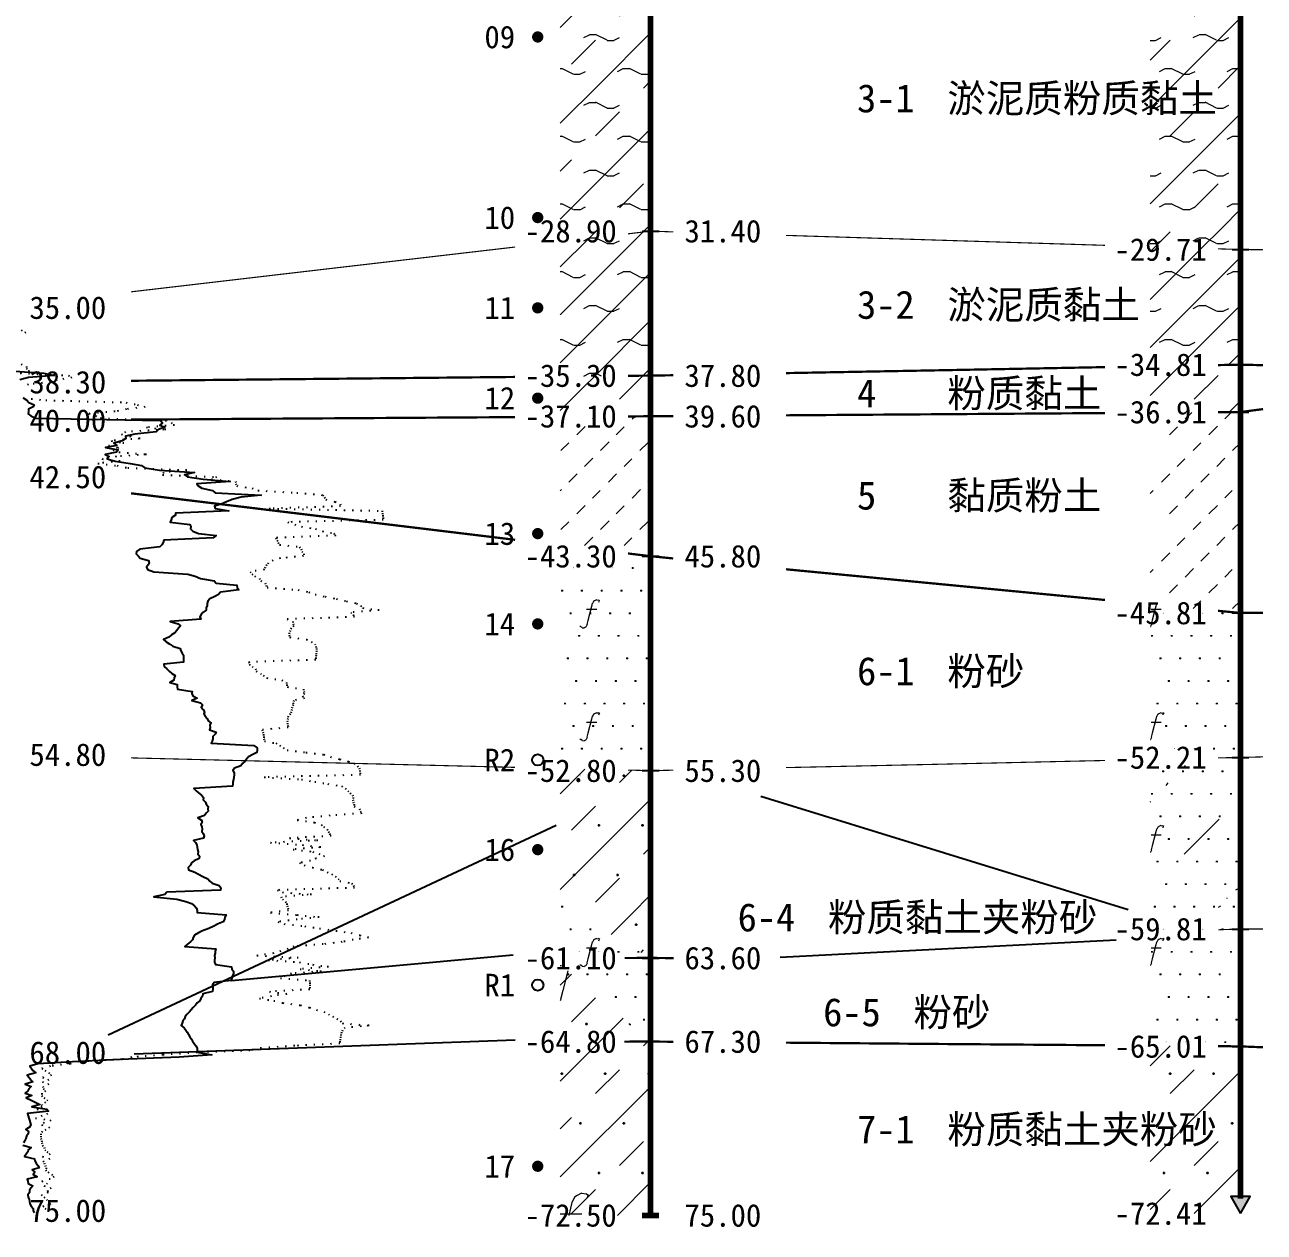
# Model space of a CAD drawing. Extents: x -37 to 3540, y -1485 to 297.
# Drawn here: x 911.1 to 1020.9, y -231.8 to -124.9 of the extents above; entities that cross this region are included whole.
import ezdxf
from ezdxf.enums import TextEntityAlignment as Align

# ---------------------------------------------------------------- set-up
doc = ezdxf.new("R2010")
doc.units = 0
doc.linetypes.add('DOT', pattern=[6.35, 0, -6.35])
doc.layers.get('0').update_dxf_attribs({"linetype": 'CONTINUOUS'})
for name, color, linetype in [('CURVE', 200, 'CONTINUOUS'), ('HOLE', 41, 'CONTINUOUS'), ('SAMPLE', 1, 'CONTINUOUS'), ('STRATUM', 241, 'CONTINUOUS')]:
    doc.layers.add(name, color=color, linetype=linetype)
doc.layers.add('HATCH', color=7, linetype='CONTINUOUS', lineweight=13)
doc.styles.add('ST', font='')
doc.styles.get('ST').set_extended_font_data('SimSun')
pattern_1 = [(45, (761.2035, -297), (-4.24264, 4.24264), [10, 0]), (45, (762.2645, -300.182), (-2.12132, 6.36396), [3, -3]), (26.565, (762.2776, -297.2536), (5.999823, 5.999812), [0.567, -12.849]), (0, (761.7106, -297.2536), (0, 6), [0.567, -5.433]), (26.565, (759.6222, -297), (5.999823, 5.999812), [0.567, -12.849]), (0, (760.1293, -296.7464), (0, 6), [0.567, -5.433]), (153.435, (761.7106, -297.2536), (-5.999818, -5e-06), [1.134, -12.2826]), (26.565, (765.2776, -294.2536), (5.999823, 5.999812), [0.567, -12.849]), (0, (764.7106, -294.2536), (0, 6), [0.567, -5.433]), (26.565, (762.6222, -294), (5.999823, 5.999812), [0.567, -12.849]), (0, (763.1293, -293.7464), (0, 6), [0.567, -5.433]), (153.435, (764.7106, -294.2536), (-5.999818, -5e-06), [1.134, -12.2826])]
pattern_2 = [(45, (761.2035, -297), (-2.12132, 2.12132), [10, 0]), (26.565, (762.2776, -297.2536), (5.999823, 5.999812), [0.567, -12.849]), (0, (761.7106, -297.2536), (0, 6), [0.567, -5.433]), (26.565, (759.6222, -297), (5.999823, 5.999812), [0.567, -12.849]), (0, (760.1293, -296.7464), (0, 6), [0.567, -5.433]), (153.435, (761.7106, -297.2536), (-5.999818, -5e-06), [1.134, -12.2826]), (26.565, (765.2776, -294.2536), (5.999823, 5.999812), [0.567, -12.849]), (0, (764.7106, -294.2536), (0, 6), [0.567, -5.433]), (26.565, (762.6222, -294), (5.999823, 5.999812), [0.567, -12.849]), (0, (763.1293, -293.7464), (0, 6), [0.567, -5.433]), (153.435, (764.7106, -294.2536), (-5.999818, -5e-06), [1.134, -12.2826])]
pattern_3 = [(45, (761.2035, -297), (-4.24264, 4.24264), [10, 0]), (45, (762.2645, -300.182), (-2.12132, 6.36396), [3, -3])]
pattern_4 = [(45, (761.2035, -297), (-6e-07, 6.99998), [0.9473, -8.9522]), (45, (762.6035, -295.6), (-6e-07, 6.99998), [0.9869, -8.9126]), (45, (764.0035, -294.2), (-6e-07, 6.99998), [1.06018, -8.83931]), (45, (765.4035, -292.8), (-6e-07, 6.99998), [0.94918, -8.95032]), (45, (766.8035, -291.4), (-6e-07, 6.99998), [1.0365, -8.863]), (45, (764.7035, -297), (-6e-07, 6.99998), [1.01335, -8.88615]), (45, (766.1035, -295.6), (-6e-07, 6.99998), [1.07896, -12.12037]), (45, (767.5035, -294.2), (-6e-07, 6.99998), [0.99882, -8.90067]), (45, (761.9035, -292.8), (-4e-07, 6.99998), [1.05533, -8.84416]), (45, (763.3035, -291.4), (-4e-07, 6.99998), [1.0365, -8.863])]
pattern_5 = [(82.875, (760.3688, -298.206), (0.000369, 10.0001764), [0.0893, -80.5337]), (143.13, (760.4699, -298.2818), (-29.999964, 20.000054), [0.12627, -49.87373]), (172.875, (760.647, -298.304), (-70.0002457, 9.9996603), [0.17857, -80.44443]), (206.565, (760.8255, -298.2147), (-9.999705, -9.99969), [0.19954, -22.16046]), (243.435, (760.9148, -298.0363), (9e-06, -9.999696), [0.19954, -22.16146]), (255.964, (761.004, -297.679), (-0.0002, -9.999501), [0.36813, -40.86287]), (255.964, (761.314, -296.439), (-0.0002, -9.999501), [1.27838, -39.95262]), (255.964, (761.3826, -296.165), (-0.0002, -9.999501), [0.28235, -40.94865]), (216.87, (761.5728, -295.9108), (-9.999982, -10.000018), [0.12627, -49.87373]), (243.435, (761.472, -295.9865), (9e-06, -9.999696), [0.19954, -22.16146]), (206.565, (761.7513, -295.8215), (-9.999705, -9.99969), [0.19954, -22.16046]), (172.875, (761.9285, -295.8437), (-70.0002457, 9.9996603), [0.17857, -80.44443]), (143.13, (762.0295, -295.9194), (-29.999964, 20.000054), [0.12627, -49.87373]), (82.875, (762.0184, -296.008), (0.000369, 10.0001764), [0.0893, -80.5337]), (0, (760.874, -296.66), (0, 10), [0.89286, -9.10714]), (0, (761.2285, -297), (1, 2), [0, -1.75]), (0, (761.2035, -296.975), (1, 2), [0, -1.75]), (0, (761.2035, -297), (1, 2), [0, -1.75]), (0, (761.1785, -297), (1, 2), [0, -1.75]), (0, (761.2035, -297.025), (1, 2), [0, -1.75])]
pattern_6 = [(82.875, (759.3673, -299.6533), (0.000812, 22.000388), [0.1964, -177.1742]), (143.13, (759.5896, -299.82), (-65.99992, 44.00012), [0.2778, -109.7222]), (172.875, (759.9794, -299.8687), (-154.00054, 21.999253), [0.3929, -176.9777]), (206.565, (760.372, -299.672), (-21.99935, -21.9993), [0.439, -48.753]), (243.435, (760.568, -299.28), (2e-05, -21.99933), [0.439, -48.7552]), (255.964, (760.765, -298.494), (-0.00044, -21.9989), [0.8099, -89.8983]), (255.964, (761.447, -295.7656), (-0.00044, -21.9989), [2.8124, -87.8958]), (255.964, (761.5975, -295.163), (-0.00044, -21.9989), [0.6212, -90.087]), (216.87, (762.016, -294.6037), (-21.99996, -22.00004), [0.2778, -109.7222]), (243.435, (761.794, -294.77), (2e-05, -21.99933), [0.439, -48.7552]), (206.565, (762.409, -294.407), (-21.99935, -21.9993), [0.439, -48.753]), (172.875, (762.7985, -294.456), (-154.00054, 21.999253), [0.3929, -176.9777]), (143.13, (763.0207, -294.6228), (-65.99992, 44.00012), [0.2778, -109.7222]), (82.875, (762.9964, -294.8177), (0.000812, 22.000388), [0.1964, -177.1742]), (0, (760.478, -296.252), (0, 22), [1.9643, -20.0357]), (0, (761.2585, -297), (2.2, 4.4), [0, -3.85]), (0, (761.2035, -296.945), (2.2, 4.4), [0, -3.85]), (0, (761.2035, -297), (2.2, 4.4), [0, -3.85]), (0, (761.1485, -297), (2.2, 4.4), [0, -3.85]), (0, (761.2035, -297.055), (2.2, 4.4), [0, -3.85])]

# ---------------------------------------------------------------- blocks, each defined once
blk = doc.blocks.new('Trigon')
blk.add_hatch(color=256).paths.add_polyline_path([(-0.87, 1.5), (0, 0), (0.87, 1.5)])
blk.add_lwpolyline([(0, 0), (0.87, 1.5), (-0.87, 1.5)], close=True)
blk = doc.blocks.new('SampleSoilUndisturbed')
at = {"const_width": 0.5}
blk.add_lwpolyline([(-0.25, 0, 1), (0.25, 0, 1)], format="xyb", close=True, dxfattribs=at)
blk = doc.blocks.new('SampleSoilDisturbed')
blk.add_circle((0, 0), 0.5)

msp = doc.modelspace()

# ---------------------------------------------------------------- hatches: boundary and pattern name
at = {"layer": 'HATCH'}
h = msp.add_hatch(dxfattribs=at)
h.set_pattern_fill('YNFNT', color=251, style=0)
h.set_pattern_definition(pattern_1)
h.paths.add_polyline_path([(966.55, -118.95), (958.55, -119.61), (958.55, -144.09), (966.55, -143.15)])
h.paths.add_polyline_path([(954.49, -144.64), (964.04, -144.64), (964.04, -141.71), (954.49, -141.71)], flags=9)
h.paths.add_polyline_path([(954.49, -120.44), (964.04, -120.44), (964.04, -117.51), (954.49, -117.51)], flags=9)
h = msp.add_hatch(dxfattribs=at)
h.set_pattern_fill('YNFNT', color=251, style=0)
h.set_pattern_definition(pattern_1)
h.paths.add_polyline_path([(1018.81, -119.18), (1010.81, -119.15), (1010.81, -144.53), (1018.81, -144.78)])
h.paths.add_polyline_path([(992.02, -133.82), (1018.7, -133.82), (1018.7, -128.87), (992.02, -128.87)], flags=9)
h.paths.add_polyline_path([(1006.74, -146.27), (1016.3, -146.27), (1016.3, -143.34), (1006.74, -143.34)], flags=9)
h.paths.add_polyline_path([(1006.74, -120.67), (1016.3, -120.67), (1016.3, -117.74), (1006.74, -117.74)], flags=9)
h = msp.add_hatch(dxfattribs=at)
h.set_pattern_fill('YNNT', color=251, style=0)
h.set_pattern_definition(pattern_2)
h.paths.add_polyline_path([(966.55, -143.15), (958.55, -144.09), (958.55, -156.03), (966.55, -155.95)])
h.paths.add_polyline_path([(954.49, -157.44), (964.04, -157.44), (964.04, -154.51), (954.49, -154.51)], flags=9)
h.paths.add_polyline_path([(954.49, -144.64), (964.04, -144.64), (964.04, -141.71), (954.49, -141.71)], flags=9)
h = msp.add_hatch(dxfattribs=at)
h.set_pattern_fill('YNNT', color=251, style=0)
h.set_pattern_definition(pattern_2)
h.paths.add_polyline_path([(1018.81, -144.78), (1010.81, -144.53), (1010.81, -155.13), (1018.81, -154.98)])
h.paths.add_polyline_path([(1006.74, -156.47), (1016.3, -156.47), (1016.3, -153.54), (1006.74, -153.54)], flags=9)
h.paths.add_polyline_path([(1006.74, -146.27), (1016.3, -146.27), (1016.3, -143.34), (1006.74, -143.34)], flags=9)
h = msp.add_hatch(dxfattribs=at)
h.set_pattern_fill('FZNT', color=32, style=0)
h.set_pattern_definition(pattern_3)
h.paths.add_polyline_path([(1018.81, -154.98), (1010.81, -155.13), (1010.81, -159.24), (1018.81, -159.18)])
h.paths.add_polyline_path([(1006.74, -160.67), (1016.3, -160.67), (1016.3, -157.74), (1006.74, -157.74)], flags=9)
h.paths.add_polyline_path([(1006.74, -156.47), (1016.3, -156.47), (1016.3, -153.54), (1006.74, -153.54)], flags=9)
h = msp.add_hatch(dxfattribs=at)
h.set_pattern_fill('FZNT', color=32, style=0)
h.set_pattern_definition(pattern_3)
h.paths.add_polyline_path([(966.55, -155.95), (958.55, -156.03), (958.55, -159.61), (966.55, -159.55)])
h.paths.add_polyline_path([(954.49, -161.04), (964.04, -161.04), (964.04, -158.11), (954.49, -158.11)], flags=9)
h.paths.add_polyline_path([(954.49, -157.44), (964.04, -157.44), (964.04, -154.51), (954.49, -154.51)], flags=9)
h = msp.add_hatch(dxfattribs=at)
h.set_pattern_fill('NZFT', color=52, style=0)
h.set_pattern_definition(pattern_4)
h.paths.add_polyline_path([(966.55, -159.55), (958.55, -159.61), (958.55, -170.99), (966.55, -171.95)])
h.paths.add_polyline_path([(954.49, -173.44), (964.04, -173.44), (964.04, -170.51), (954.49, -170.51)], flags=9)
h.paths.add_polyline_path([(954.49, -161.04), (964.04, -161.04), (964.04, -158.11), (954.49, -158.11)], flags=9)
h = msp.add_hatch(dxfattribs=at)
h.set_pattern_fill('NZFT', color=52, style=0)
h.set_pattern_definition(pattern_4)
h.paths.add_polyline_path([(1018.81, -159.18), (1010.81, -159.24), (1010.81, -176.21), (1018.81, -176.98)])
h.paths.add_polyline_path([(1006.74, -178.47), (1016.3, -178.47), (1016.3, -175.54), (1006.74, -175.54)], flags=9)
h.paths.add_polyline_path([(1006.74, -160.67), (1016.3, -160.67), (1016.3, -157.74), (1006.74, -157.74)], flags=9)
h = msp.add_hatch(dxfattribs=at)
h.set_pattern_fill('FS', color=142, style=0)
h.set_pattern_definition(pattern_5)
h.paths.add_polyline_path([(966.55, -171.95), (958.55, -170.99), (958.55, -190.76), (966.55, -190.95)])
h.paths.add_polyline_path([(954.49, -192.44), (964.04, -192.44), (964.04, -189.51), (954.49, -189.51)], flags=9)
h.paths.add_polyline_path([(954.49, -173.44), (964.04, -173.44), (964.04, -170.51), (954.49, -170.51)], flags=9)
h = msp.add_hatch(dxfattribs=at)
h.set_pattern_fill('FS', color=142, style=0)
h.set_pattern_definition(pattern_5)
h.paths.add_polyline_path([(1018.81, -176.98), (1010.81, -176.21), (1010.81, -189.96), (1018.81, -189.78)])
h.paths.add_polyline_path([(1006.74, -191.27), (1016.3, -191.27), (1016.3, -188.35), (1006.74, -188.35)], flags=9)
h.paths.add_polyline_path([(1006.74, -178.47), (1016.3, -178.47), (1016.3, -175.54), (1006.74, -175.54)], flags=9)
h = msp.add_hatch(dxfattribs=at)
h.set_pattern_fill('FS', color=142, style=0)
h.set_pattern_definition(pattern_5)
h.paths.add_polyline_path([(1018.81, -189.78), (1010.81, -189.96), (1010.81, -200.51), (1018.81, -204.98)])
h.paths.add_polyline_path([(985.92, -197.54), (1012.6, -197.54), (1012.6, -192.6), (985.92, -192.6)], flags=9)
h.paths.add_polyline_path([(1006.74, -191.27), (1016.3, -191.27), (1016.3, -188.35), (1006.74, -188.35)], flags=9)
h = msp.add_hatch(dxfattribs=at)
h.set_pattern_fill('SZFT', color=142, scale=2.2, style=0)
h.set_pattern_definition([(45, (761.203, -297), (-2e-06, 15.39996), [4.3383, -17.4406]), (45, (767.392, -290.777), (-2e-06, 15.39996), [4.3861, -17.3928]), (45, (772.352, -285.819), (-2e-06, 15.39996), [3.9899, -17.7889]), (26.565, (761.2035, -289.3), (15.4, 15.4), [0.2123, -34.22315]), (36.8699, (762.7435, -287.76), (15.4, 15.4), [0.43504, -76.56496]), (315, (768.903, -281.653), (15.39996, 3e-06), [0.0727, -21.7062]), (26.565, (768.9035, -297), (15.4, 15.4), [0.31845, -34.117]), (26.565, (770.4435, -295.46), (15.4, 15.4), [0.2316, -34.2038]), (90, (771.213, -294.69), (-15.4, -1e-06), [0.0633, -15.3367]), (26.565, (771.9835, -293.92), (15.4, 15.4), [0.2002, -68.6707]), (36.8699, (773.5235, -292.38), (15.4, 15.4), [0.2435, -76.7565]), (45, (775.063, -290.84), (-5e-07, 15.39996), [0.24005, -21.53884]), (315, (776.414, -289.195), (15.39996, 3e-06), [0.0727, -21.7062]), (36.8699, (764.2835, -286.22), (15.4, 15.4), [0.2249, -76.7751]), (53.1301, (765.8235, -284.68), (30.8, 46.2), [0.29564, -76.70436]), (53.1301, (767.3635, -283.14), (30.8, 46.2), [0.27774, -76.72226])])
h.paths.add_polyline_path([(1018.81, -189.78), (1010.81, -189.96), (1010.81, -200.51), (1018.81, -204.98)])
h.paths.add_polyline_path([(985.92, -197.54), (1012.6, -197.54), (1012.6, -192.6), (985.92, -192.6)], flags=9)
h.paths.add_polyline_path([(1006.74, -191.27), (1016.3, -191.27), (1016.3, -188.35), (1006.74, -188.35)], flags=9)
h = msp.add_hatch(dxfattribs=at)
h.set_pattern_fill('FZNT', color=32, style=0)
h.set_pattern_definition(pattern_3)
h.paths.add_polyline_path([(966.55, -190.95), (958.55, -190.76), (958.55, -202.78), (966.55, -207.55)])
h.paths.add_polyline_path([(954.49, -192.44), (964.04, -192.44), (964.04, -189.51), (954.49, -189.51)], flags=9)
h = msp.add_hatch(dxfattribs=at)
h.set_pattern_fill('FS', color=32, scale=2.2, style=0)
h.set_pattern_definition(pattern_6)
h.paths.add_polyline_path([(966.55, -190.95), (958.55, -190.76), (958.55, -202.78), (966.55, -207.55)])
h.paths.add_polyline_path([(954.49, -192.44), (964.04, -192.44), (964.04, -189.51), (954.49, -189.51)], flags=9)
h = msp.add_hatch(dxfattribs=at)
h.set_pattern_fill('FS', color=142, style=0)
h.set_pattern_definition(pattern_5)
h.paths.add_polyline_path([(1018.81, -204.98), (1010.81, -200.51), (1010.81, -215.31), (1018.81, -215.38)])
h.paths.add_polyline_path([(1006.74, -216.87), (1016.3, -216.87), (1016.3, -213.94), (1006.74, -213.94)], flags=9)
h.paths.add_polyline_path([(1006.74, -206.47), (1016.3, -206.47), (1016.3, -203.54), (1006.74, -203.54)], flags=9)
h = msp.add_hatch(dxfattribs=at)
h.set_pattern_fill('FS', color=142, style=0)
h.set_pattern_definition(pattern_5)
h.paths.add_polyline_path([(966.55, -207.55), (958.55, -202.78), (958.55, -208.14), (966.55, -214.95)])
h.paths.add_polyline_path([(954.49, -209.04), (964.04, -209.04), (964.04, -206.11), (954.49, -206.11)], flags=9)
h = msp.add_hatch(dxfattribs=at)
h.set_pattern_fill('FZNT', color=32, style=0)
h.set_pattern_definition(pattern_3)
h.paths.add_polyline_path([(966.55, -214.95), (958.55, -208.14), (958.55, -230.35), (966.55, -230.35)])
h.paths.add_polyline_path([(954.49, -231.84), (964.04, -231.84), (964.04, -228.91), (954.49, -228.91)], flags=9)
h.paths.add_polyline_path([(954.49, -216.44), (964.04, -216.44), (964.04, -213.51), (954.49, -213.51)], flags=9)
h.paths.add_polyline_path([(954.49, -209.04), (964.04, -209.04), (964.04, -206.11), (954.49, -206.11)], flags=9)
h = msp.add_hatch(dxfattribs=at)
h.set_pattern_fill('FS', color=32, scale=2.2, style=0)
h.set_pattern_definition(pattern_6)
h.paths.add_polyline_path([(966.55, -214.95), (958.55, -208.14), (958.55, -230.35), (966.55, -230.35)])
h.paths.add_polyline_path([(954.49, -231.84), (964.04, -231.84), (964.04, -228.91), (954.49, -228.91)], flags=9)
h.paths.add_polyline_path([(954.49, -216.44), (964.04, -216.44), (964.04, -213.51), (954.49, -213.51)], flags=9)
h.paths.add_polyline_path([(954.49, -209.04), (964.04, -209.04), (964.04, -206.11), (954.49, -206.11)], flags=9)
h = msp.add_hatch(dxfattribs=at)
h.set_pattern_fill('FZNT', color=32, style=0)
h.set_pattern_definition(pattern_3)
h.paths.add_polyline_path([(1018.81, -215.38), (1010.81, -215.31), (1010.81, -230.18), (1018.81, -230.18), (1017.94, -228.68), (1018.81, -228.68)])
h.paths.add_polyline_path([(992.02, -225.17), (1018.7, -225.17), (1018.7, -220.22), (992.02, -220.22)], flags=9)
h.paths.add_polyline_path([(1006.74, -231.67), (1016.3, -231.67), (1016.3, -228.75), (1006.74, -228.75)], flags=9)
h.paths.add_polyline_path([(1006.74, -216.87), (1016.3, -216.87), (1016.3, -213.94), (1006.74, -213.94)], flags=9)
h = msp.add_hatch(dxfattribs=at)
h.set_pattern_fill('FS', color=32, scale=2.2, style=0)
h.set_pattern_definition(pattern_6)
h.paths.add_polyline_path([(1018.81, -215.38), (1010.81, -215.31), (1010.81, -230.18), (1018.81, -230.18), (1017.94, -228.68), (1018.81, -228.68)])
h.paths.add_polyline_path([(992.02, -225.17), (1018.7, -225.17), (1018.7, -220.22), (992.02, -220.22)], flags=9)
h.paths.add_polyline_path([(1006.74, -231.67), (1016.3, -231.67), (1016.3, -228.75), (1006.74, -228.75)], flags=9)
h.paths.add_polyline_path([(1006.74, -216.87), (1016.3, -216.87), (1016.3, -213.94), (1006.74, -213.94)], flags=9)

# ---------------------------------------------------------------- linework, layer by layer
at = {"layer": 'CURVE', "color": 100, "linetype": 'DOT', "ltscale": 0.1}
for points in [[(910.78, -151.93), (911.21, -152.13), (910.8, -152.33)], [(910.78, -154.93), (911.27, -155.13), (911.24, -155.33), (911.52, -155.53), (910.7, -155.73), (914.99, -155.93), (915.29, -156.13), (913.99, -156.33), (913.41, -156.53), (911.43, -156.73), (911.06, -156.93)], [(910.95, -157.93), (912.96, -158.13), (920.08, -158.33), (921.09, -158.53), (921.77, -158.73), (920.12, -158.93), (919.11, -159.13), (916.75, -159.33), (917.38, -159.53), (917.79, -159.73), (923.58, -159.93), (924.07, -160.13), (924.36, -160.33), (921.88, -160.53), (923.59, -160.73), (920.03, -160.93), (919.67, -161.13), (920.43, -161.33), (921.33, -161.53), (918.77, -161.73), (919.88, -161.93), (918.51, -162.13), (919.41, -162.33), (918.93, -162.53), (919.45, -162.73), (921.88, -162.93), (919.22, -163.13), (917.94, -163.33), (919.57, -163.53), (917.59, -163.73), (919.29, -163.93), (920.24, -164.13), (925.45, -164.33), (923.42, -164.53), (923.32, -164.73), (928.09, -164.93), (927.65, -165.13), (929.79, -165.33), (929.8, -165.53), (929.89, -165.73), (931.24, -165.93), (931.76, -166.13), (935.2, -166.33), (937.5, -166.53), (937.67, -166.73), (937.78, -166.93), (938.6, -167.13), (939.04, -167.33), (939.09, -167.53), (932.77, -167.73), (942.77, -167.93), (942.79, -168.13), (942.83, -168.33), (942.85, -168.53), (942.87, -168.73), (934.4, -168.93), (935.04, -169.13), (935.62, -169.33), (936.87, -169.53), (937.46, -169.73), (938.47, -169.93), (938.66, -170.13), (933.36, -170.33), (933.47, -170.53), (933.57, -170.73), (933.68, -170.93), (935.46, -171.13), (935.58, -171.33), (935.64, -171.53), (935.82, -171.73), (935.81, -171.93), (933.75, -172.13), (933.12, -172.33), (932.68, -172.53), (932.55, -172.73), (932.41, -172.93), (932.34, -173.13), (931.08, -173.33), (931.23, -173.53), (931.46, -173.73), (931.89, -173.93), (932.02, -174.13), (932.4, -174.33), (932.5, -174.53), (932.57, -174.73), (935.33, -174.93), (936.28, -175.13), (936.82, -175.33), (937.72, -175.53), (938.72, -175.73), (939.61, -175.93), (940.51, -176.13), (940.86, -176.33), (941.04, -176.53), (942.49, -176.73), (939.99, -176.93), (940.19, -177.13), (940.33, -177.33), (934.36, -177.53), (934.85, -177.73), (934.89, -177.93), (934.93, -178.13), (934.73, -178.33), (934.61, -178.53), (934.54, -178.73), (934.54, -178.93), (934.57, -179.13), (936.07, -179.33), (936.48, -179.53), (936.79, -179.73), (936.9, -179.93), (936.95, -180.13), (936.95, -180.33), (936.93, -180.53), (936.91, -180.73), (936.9, -180.93), (936.88, -181.13), (930.96, -181.33), (931, -181.53), (931.24, -181.73), (931.55, -181.93), (931.61, -182.13), (931.98, -182.33), (932.24, -182.53), (932.53, -182.73), (933.88, -182.93), (934.29, -183.13), (934.31, -183.33), (934.36, -183.53), (935.79, -183.73), (935.82, -183.93), (935.89, -184.13), (935.7, -184.33), (935.9, -184.53), (934.94, -184.73), (934.89, -184.93), (934.9, -185.13), (934.79, -185.33), (934.76, -185.53), (934.71, -185.73), (934.66, -185.93), (934.44, -186.13), (934.41, -186.33), (934.36, -186.53), (934.38, -186.73), (934.41, -186.93), (934.45, -187.13), (932.14, -187.33), (932.19, -187.53), (932.26, -187.73), (932.28, -187.93), (932.29, -188.13), (932.34, -188.33), (933.34, -188.53), (933.67, -188.73), (933.99, -188.93), (934.34, -189.13), (936.02, -189.33), (937.61, -189.53), (938.18, -189.73), (939, -189.93), (939.79, -190.13), (940.29, -190.33), (940.57, -190.53), (940.72, -190.73), (940.78, -190.93), (940.81, -191.13), (940.85, -191.33), (932.32, -191.53), (935.61, -191.73), (936.79, -191.93), (937.96, -192.13), (939.16, -192.33), (939.49, -192.53), (939.73, -192.73), (939.93, -192.93), (940.13, -193.13), (940.21, -193.33), (940.18, -193.53), (940.21, -193.73), (940.28, -193.93), (940.29, -194.13), (940.75, -194.33), (940.83, -194.53), (940.96, -194.73), (938.17, -194.93), (936.06, -195.13), (935.24, -195.33), (936.78, -195.53), (937.37, -195.73), (937.57, -195.93), (937.91, -196.13), (938.02, -196.33), (938.11, -196.53), (938.26, -196.73), (934.57, -196.93), (937.06, -197.13), (932.88, -197.33), (935.69, -197.53), (937.35, -197.73), (934.88, -197.93), (936.62, -198.13), (937.16, -198.33), (937.66, -198.53), (936.91, -198.73), (936.42, -198.93), (935.44, -199.13), (935.86, -199.33), (936.6, -199.53), (937.47, -199.73), (937.91, -199.93), (938.28, -200.13), (938.62, -200.33), (938.86, -200.53), (939.02, -200.73), (940.07, -200.93), (940.22, -201.13), (940.33, -201.33), (933.49, -201.53), (933.93, -201.73), (936.5, -201.93), (933.81, -202.13), (933.93, -202.33), (934.22, -202.53), (934.31, -202.73), (934.36, -202.93), (934.41, -203.13), (934.47, -203.33), (932.88, -203.53), (935.22, -203.73), (937.18, -203.93), (935.25, -204.13), (933.55, -204.33), (934.09, -204.53), (935.91, -204.73), (937.22, -204.93), (938.68, -205.13), (940.02, -205.33), (940.77, -205.53), (941.57, -205.73), (940.2, -205.93), (939.24, -206.13), (937.55, -206.33), (934.98, -206.53), (934.44, -206.73), (933.8, -206.93), (933.16, -207.13), (931.68, -207.33), (935.33, -207.53), (932.7, -207.73), (935.45, -207.93), (936.61, -208.13), (938, -208.33), (935.5, -208.53), (937.36, -208.73), (934.73, -208.93), (934.14, -209.13), (933.76, -209.33), (936.33, -209.53), (936.36, -209.73), (936.35, -209.93), (936.37, -210.13), (936.35, -210.33), (932.78, -210.53), (934.32, -210.73), (932.96, -210.93), (931.89, -211.13), (933.16, -211.33), (933.95, -211.53), (935.52, -211.73), (936.31, -211.93), (936.95, -212.13), (937.61, -212.33), (938, -212.53), (938.37, -212.73), (938.74, -212.93), (939.09, -213.13), (939.23, -213.33), (941.63, -213.53), (939.46, -213.73), (939.26, -213.93), (939.17, -214.13), (939.11, -214.33), (939.08, -214.53), (939.06, -214.73), (939.03, -214.93), (939.02, -215.13), (935.02, -215.33), (932.05, -215.53), (931.06, -215.73), (926.38, -215.93), (923.34, -216.13), (920.58, -216.33), (919.74, -216.53), (915.94, -216.73), (915.1, -216.93), (913.39, -217.13), (912.62, -217.33), (912.88, -217.53), (913.21, -217.73), (913.48, -217.93), (912.71, -218.13), (913.23, -218.33), (912.67, -218.53), (913.25, -218.73), (912.72, -218.93), (912.74, -219.13), (912.94, -219.33), (912.61, -219.53), (912.63, -219.73), (912.79, -219.93), (913.11, -220.13), (912.95, -220.33), (912.6, -220.53), (912.66, -220.73), (912.19, -220.93), (912.7, -221.13), (913.11, -221.33), (912.66, -221.53), (912.06, -221.73), (913.41, -221.93), (912.82, -222.13), (912.6, -222.33), (913.31, -222.53), (912.97, -222.73), (912.69, -222.93), (912.54, -223.13), (912.53, -223.33), (912.54, -223.53), (912.58, -223.73), (912.63, -223.93), (912.69, -224.13), (912.83, -224.33), (912.89, -224.53), (913.07, -224.73), (913.36, -224.93), (912.66, -225.13), (913.33, -225.33), (912.74, -225.53), (912.84, -225.73), (912.9, -225.93), (913, -226.13), (912.98, -226.33), (913.15, -226.53), (913.48, -226.73), (913.72, -226.93), (913.36, -227.13), (912.61, -227.33), (913.1, -227.53), (912.81, -227.73), (913.44, -227.93), (913.12, -228.13), (913.17, -228.33), (912.57, -228.53), (912.8, -228.73), (913.03, -228.93), (913.21, -229.13), (913.43, -229.33), (912.72, -229.53), (912.89, -229.73), (913.18, -229.93), (913.18, -230.13)]]:
    msp.add_lwpolyline(points, dxfattribs=at)
at = {"layer": 'CURVE', "color": 30, "linetype": 'Continuous'}
for points in [[(909.81, -155.53), (912.79, -155.73), (913.72, -155.93), (911.43, -156.13), (910.67, -156.33)], [(910.96, -157.93), (911.3, -158.13), (911.48, -158.33), (911.93, -158.53), (911.86, -158.73), (911.44, -158.93), (911.45, -159.13), (911.42, -159.33), (911.65, -159.53), (912.07, -159.73), (923.13, -159.93), (923.32, -160.13), (923.08, -160.33), (923.52, -160.53), (922.94, -160.73), (922.76, -160.93), (920.87, -161.13), (920.04, -161.33), (920.07, -161.53), (919.75, -161.73), (919.01, -161.93), (919.26, -162.13), (918.27, -162.33), (919.38, -162.53), (919.24, -162.73), (918.24, -162.93), (918.57, -163.13), (918.42, -163.33), (919.11, -163.53), (920.45, -163.73), (921.45, -163.93), (921.74, -164.13), (923.04, -164.33), (926.13, -164.53), (925.25, -164.73), (925.52, -164.93), (926.9, -165.13), (929.31, -165.33), (926.34, -165.53), (926.48, -165.73), (926.78, -165.93), (927.74, -166.13), (927.98, -166.33), (932.04, -166.53), (930.27, -166.73), (929.49, -166.93), (928.99, -167.13), (928.51, -167.33), (927.93, -167.53), (927.97, -167.73), (929.19, -167.93), (924.47, -168.13), (924.45, -168.33), (924.15, -168.53), (924.07, -168.73), (923.98, -168.93), (925.72, -169.13), (925.81, -169.33), (925.79, -169.53), (925.99, -169.73), (926.49, -169.93), (928.05, -170.13), (927.81, -170.33), (923.43, -170.53), (923.36, -170.73), (923.26, -170.93), (923.08, -171.13), (921.29, -171.33), (921.02, -171.53), (920.97, -171.73), (921.16, -171.93), (921.33, -172.13), (922.06, -172.33), (922.12, -172.53), (922.03, -172.73), (921.88, -172.93), (921.97, -173.13), (922.54, -173.33), (925.54, -173.53), (926.19, -173.73), (926.67, -173.93), (927.88, -174.13), (928.06, -174.33), (929.89, -174.53), (929.93, -174.73), (930.07, -174.93), (928.45, -175.13), (928.27, -175.33), (927.95, -175.53), (927.5, -175.73), (927.33, -175.93), (927.27, -176.13), (927.28, -176.33), (927.18, -176.53), (927.19, -176.73), (926.87, -176.93), (926.73, -177.13), (926.63, -177.33), (926.7, -177.53), (924, -177.73), (924.69, -177.93), (924.91, -178.13), (924.72, -178.33), (924.58, -178.53), (924.39, -178.73), (924.1, -178.93), (923.86, -179.13), (923.41, -179.33), (923.63, -179.53), (923.96, -179.73), (924.22, -179.93), (924.88, -180.13), (924.92, -180.33), (925.05, -180.53), (925.18, -180.73), (925.16, -180.93), (925.16, -181.13), (925.16, -181.33), (923.43, -181.53), (923.46, -181.73), (923.7, -181.93), (923.91, -182.13), (924.15, -182.33), (924.42, -182.53), (924.34, -182.73), (924.3, -182.93), (923.97, -183.13), (924.61, -183.33), (924.62, -183.53), (924.65, -183.73), (925.93, -183.93), (925.9, -184.13), (926, -184.33), (926.38, -184.53), (925.9, -184.73), (926.68, -184.93), (926.86, -185.13), (926.72, -185.33), (926.9, -185.53), (927.04, -185.73), (926.98, -185.93), (927.1, -186.13), (927.28, -186.33), (927.34, -186.53), (927.63, -186.73), (927.51, -186.93), (927.54, -187.13), (927.46, -187.33), (928.07, -187.53), (927.97, -187.73), (927.78, -187.93), (927.78, -188.13), (927.72, -188.33), (927.63, -188.53), (931.41, -188.73), (931.7, -188.93), (931.7, -189.13), (931.67, -189.33), (931.32, -189.53), (930.93, -189.73), (930.75, -189.93), (930.6, -190.13), (930.41, -190.33), (930.24, -190.53), (929.68, -190.73), (929.53, -190.93), (929.65, -191.13), (929.66, -191.33), (929.62, -191.53), (929.59, -191.73), (929.53, -191.93), (929.53, -192.13), (929.52, -192.33), (926.08, -192.53), (926.29, -192.73), (926.5, -192.93), (926.75, -193.13), (926.95, -193.33), (926.92, -193.53), (927.13, -193.73), (927.19, -193.93), (927.35, -194.13), (927.31, -194.33), (927.36, -194.53), (927.18, -194.73), (927.04, -194.93), (926.45, -195.13), (926.77, -195.33), (926.83, -195.53), (926.71, -195.73), (926.79, -195.93), (926.83, -196.13), (926.79, -196.33), (926.9, -196.53), (926.99, -196.73), (926.94, -196.93), (926.06, -197.13), (926.24, -197.33), (926.35, -197.53), (926.37, -197.73), (926.42, -197.93), (926.46, -198.13), (926.43, -198.33), (926.58, -198.53), (926.56, -198.73), (926.1, -198.93), (925.87, -199.13), (925.8, -199.33), (925.57, -199.53), (925.61, -199.73), (926.16, -199.93), (926.5, -200.13), (926.89, -200.33), (927.32, -200.53), (927.49, -200.73), (927.72, -200.93), (928.33, -201.13), (928.47, -201.33), (928.46, -201.53), (923.68, -201.73), (923.53, -201.93), (922.55, -202.13), (924.59, -202.33), (925.38, -202.53), (925.89, -202.73), (926.15, -202.93), (926.31, -203.13), (926.37, -203.33), (926.38, -203.53), (928.95, -203.73), (928.83, -203.93), (928.79, -204.13), (928.69, -204.33), (928.25, -204.53), (927.86, -204.73), (927.4, -204.93), (926.86, -205.13), (926.51, -205.33), (926.14, -205.53), (926.03, -205.73), (925.97, -205.93), (925.78, -206.13), (925.51, -206.33), (925.28, -206.53), (928.02, -206.73), (927.97, -206.93), (927.96, -207.13), (927.93, -207.33), (927.94, -207.53), (927.93, -207.73), (927.93, -207.93), (928.01, -208.13), (929.41, -208.33), (929.46, -208.53), (929.6, -208.73), (929.61, -208.93), (929.5, -209.13), (929.45, -209.33), (929.36, -209.53), (927.89, -209.73), (927.74, -209.93), (927.78, -210.13), (927.77, -210.33), (927.75, -210.53), (926.87, -210.73), (926.84, -210.93), (926.7, -211.13), (926.61, -211.33), (926.38, -211.53), (926.23, -211.73), (926.03, -211.93), (925.85, -212.13), (925.71, -212.33), (925.48, -212.53), (925.32, -212.73), (925.26, -212.93), (925.11, -213.13), (925.05, -213.33), (924.95, -213.53), (925.23, -213.73), (925.37, -213.93), (925.5, -214.13), (925.62, -214.33), (925.72, -214.53), (925.88, -214.73), (925.96, -214.93), (926.12, -215.13), (926.26, -215.33), (926.37, -215.53), (926.39, -215.73), (926.53, -215.93), (927.69, -216.13), (924.78, -216.33), (919.57, -216.53), (915.84, -216.73), (912.27, -216.93), (911.55, -217.13), (911.69, -217.33), (911.82, -217.53), (912.08, -217.73), (911.32, -217.93), (911.51, -218.13), (911.64, -218.33), (911.83, -218.53), (911.14, -218.73), (911.67, -218.93), (911.46, -219.13), (911.37, -219.33), (911.13, -219.53), (911.73, -219.73), (911.23, -219.93), (911.67, -220.13), (912.02, -220.33), (912.44, -220.53), (911.72, -220.73), (913.05, -220.93), (913.2, -221.13), (911.35, -221.33), (911.4, -221.53), (911.46, -221.73), (911.52, -221.93), (911.59, -222.13), (911.63, -222.33), (911.52, -222.53), (911.19, -222.73), (911.45, -222.93), (911.41, -223.13), (911.27, -223.33), (911.19, -223.53), (911.12, -223.73), (911, -223.93)], [(910.93, -224.13), (911.67, -224.33), (911.42, -224.53), (911.39, -224.73), (911.22, -224.93), (911.07, -225.13), (911.97, -225.33), (911.99, -225.53), (912.13, -225.73), (912.26, -225.93), (912.38, -226.13), (911.75, -226.33), (911.99, -226.53), (911.85, -226.73), (912.2, -226.93), (911.33, -227.13), (911.39, -227.33), (911.41, -227.53), (911.81, -227.73), (911.64, -227.93), (911.54, -228.13), (911.52, -228.33), (911.38, -228.53), (911.42, -228.73), (911.5, -228.93), (911.53, -229.13), (911.57, -229.33), (911.66, -229.53), (911.84, -229.73), (911.85, -229.93), (911.94, -230.13)]]:
    msp.add_lwpolyline(points, dxfattribs=at)
at = {"layer": 'HOLE', "linetype": 'Continuous', "const_width": 0.5}
for points in [[(966.55, -80.35), (966.55, -230.35)], [(1018.81, -80.18), (1018.81, -228.88)], [(965.8, -230.35), (967.3, -230.35)]]:
    msp.add_lwpolyline(points, dxfattribs=at)
at = {"layer": 'HOLE', "linetype": 'Continuous'}
for points in [[(965.8, -143.15), (967.3, -143.15)], [(1018.06, -144.78), (1019.56, -144.78)], [(1018.06, -154.98), (1019.56, -154.98)], [(965.8, -155.95), (967.3, -155.95)], [(1018.06, -159.18), (1019.56, -159.18)], [(965.8, -159.55), (967.3, -159.55)], [(965.8, -171.95), (967.3, -171.95)], [(1018.06, -176.98), (1019.56, -176.98)], [(1018.06, -189.78), (1019.56, -189.78)], [(965.8, -190.95), (967.3, -190.95)], [(1018.06, -204.98), (1019.56, -204.98)], [(965.8, -207.55), (967.3, -207.55)], [(965.8, -214.95), (967.3, -214.95)], [(1018.06, -215.38), (1019.56, -215.38)]]:
    msp.add_lwpolyline(points, dxfattribs=at)
at = {"layer": 'STRATUM', "linetype": 'Continuous'}
for points, const_width in [([(964.55, -143.39), (966.55, -143.15), (968.55, -143.22)], 0.1), ([(978.55, -143.53), (992.68, -143.97), (1006.81, -144.41)], 0.1), ([(920.52, -148.53), (937.54, -146.54), (954.55, -144.56)], 0.1), ([(1016.81, -144.72), (1018.81, -144.78), (1020.81, -144.8)], 0.1), ([(964.55, -155.97), (966.55, -155.95), (968.55, -155.92)], 0.2), ([(978.55, -155.73), (992.68, -155.47), (1006.81, -155.2)], 0.2), ([(1016.81, -155.02), (1018.81, -154.98), (1020.81, -155.03)], 0.2), ([(920.52, -156.41), (937.54, -156.24), (954.55, -156.07)], 0.2), ([(978.55, -159.47), (992.68, -159.37), (1006.81, -159.27)], 0.2), ([(1016.81, -159.19), (1018.81, -159.18), (1020.81, -158.92)], 0.2), ([(920.52, -159.85), (937.54, -159.74), (954.55, -159.63)], 0.2), ([(964.55, -159.57), (966.55, -159.55), (968.55, -159.54)], 0.2), ([(920.52, -166.38), (937.54, -168.44), (954.55, -170.5)], 0.2), ([(964.55, -171.71), (966.55, -171.95), (968.55, -172.15)], 0.2), ([(978.55, -173.11), (992.68, -174.47), (1006.81, -175.83)], 0.2), ([(1016.81, -176.79), (1018.81, -176.98), (1020.81, -176.96)], 0.2), ([(920.52, -189.82), (937.54, -190.24), (954.55, -190.66)], 0.1), ([(1016.81, -189.82), (1018.81, -189.78), (1020.81, -189.73)], 0.1), ([(964.55, -190.9), (966.55, -190.95), (968.55, -190.91)], 0.1), ([(978.55, -190.68), (992.68, -190.37), (1006.81, -190.05)], 0.1), ([(1016.85, -205.05), (1018.81, -204.98), (1020.81, -204.98)], 0.1), ([(964.26, -207.55), (966.6, -207.54), (968.6, -207.56)], 0.2), ([(964.21, -214.96), (966.55, -214.95), (968.55, -214.97)], 0.2), ([(978.55, -215.05), (992.68, -215.17), (1006.81, -215.28)], 0.2), ([(1016.81, -215.36), (1018.81, -215.38), (1020.81, -215.46)], 0.2)]:
    msp.add_lwpolyline(points, dxfattribs=dict(at, const_width=const_width))
at = {"layer": 'STRATUM'}
for points in [[(1008.87, -203.27), (976.32, -193.23)], [(918.5, -214.37), (958.19, -195.77)], [(978.02, -207.48), (1007.79, -205.95)], [(954.36, -207.29), (929.42, -209.57)], [(954.54, -214.82), (920.79, -216.08)]]:
    msp.add_lwpolyline(points, dxfattribs=at)

# ---------------------------------------------------------------- block references
at = {"layer": 'HOLE'}
msp.add_blockref('Trigon', (1018.81, -230.18), dxfattribs=at)
at = {"layer": 'SAMPLE'}
for name, p in [('SampleSoilUndisturbed', (956.55, -125.95)), ('SampleSoilUndisturbed', (956.55, -141.95)), ('SampleSoilUndisturbed', (956.55, -149.95)), ('SampleSoilUndisturbed', (956.55, -157.95)), ('SampleSoilUndisturbed', (956.55, -169.95)), ('SampleSoilUndisturbed', (956.55, -177.95)), ('SampleSoilDisturbed', (956.55, -190)), ('SampleSoilUndisturbed', (956.55, -197.95)), ('SampleSoilDisturbed', (956.55, -209.95)), ('SampleSoilUndisturbed', (956.55, -226))]:
    msp.add_blockref(name, p, dxfattribs=at)

# ---------------------------------------------------------------- texts
at = {"layer": 'HOLE', "style": 'ST'}
for s, p in [('-28.90', (963.55, -143.15)), ('-29.71', (1015.81, -144.78)), ('-34.81', (1015.81, -154.98)), ('-35.30', (963.55, -155.95)), ('-37.10', (963.55, -159.55)), ('-36.91', (1015.81, -159.18)), ('-43.30', (963.55, -171.95)), ('-45.81', (1015.81, -176.98)), ('-52.21', (1015.81, -189.78)), ('-52.80', (963.55, -190.95)), ('-59.81', (1015.81, -204.98)), ('-61.10', (963.55, -207.55)), ('-64.80', (963.55, -214.95)), ('-65.01', (1015.81, -215.38)), ('-72.50', (963.55, -230.35)), ('-72.41', (1015.81, -230.18))]:
    msp.add_text(s, height=2, dxfattribs=at).set_placement(p, align=Align.MIDDLE_RIGHT)
for s, p in [('31.40', (969.55, -143.15)), ('35.00', (911.52, -149.93)), ('38.30', (911.52, -156.53)), ('37.80', (969.55, -155.95)), ('40.00', (911.52, -159.93)), ('39.60', (969.55, -159.55)), ('42.50', (911.52, -164.93)), ('45.80', (969.55, -171.95)), ('54.80', (911.52, -189.53)), ('55.30', (969.55, -190.95)), ('63.60', (969.55, -207.55)), ('67.30', (969.55, -214.95)), ('68.00', (911.52, -215.93)), ('75.00', (911.52, -229.93)), ('75.00', (969.55, -230.35))]:
    msp.add_text(s, height=2, dxfattribs=at).set_placement(p, align=Align.MIDDLE_LEFT)
at = {"layer": 'SAMPLE', "style": 'ST'}
for s, p in [('09', (954.55, -125.95)), ('10', (954.55, -141.95)), ('11', (954.55, -149.95)), ('12', (954.55, -157.95)), ('13', (954.55, -169.95)), ('14', (954.55, -177.95)), ('R2', (954.55, -190)), ('16', (954.55, -197.95)), ('R1', (954.55, -209.95)), ('17', (954.55, -226))]:
    msp.add_text(s, height=2, dxfattribs=at).set_placement(p, align=Align.MIDDLE_RIGHT)
at = {"layer": 'STRATUM', "style": 'ST'}
for s, p in [('3-1', (984.84, -131.38)), ('淤泥质粉质黏土', (992.84, -131.38)), ('淤泥质黏土', (992.84, -149.67)), ('3-2', (984.84, -149.67)), ('粉质黏土', (992.84, -157.52)), ('4', (984.84, -157.52)), ('5', (984.84, -166.57)), ('黏质粉土', (992.84, -166.57)), ('6-1', (984.84, -182.13)), ('粉砂', (992.84, -182.13)), ('6-4', (974.26, -203.94)), ('粉质黏土夹粉砂', (982.26, -203.94)), ('粉砂', (989.84, -212.35)), ('6-5', (981.84, -212.35)), ('7-1', (984.84, -222.73)), ('粉质黏土夹粉砂', (992.84, -222.73))]:
    msp.add_text(s, height=2.5, dxfattribs=at).set_placement(p, align=Align.MIDDLE_LEFT)

doc.saveas('drawing.dxf')
